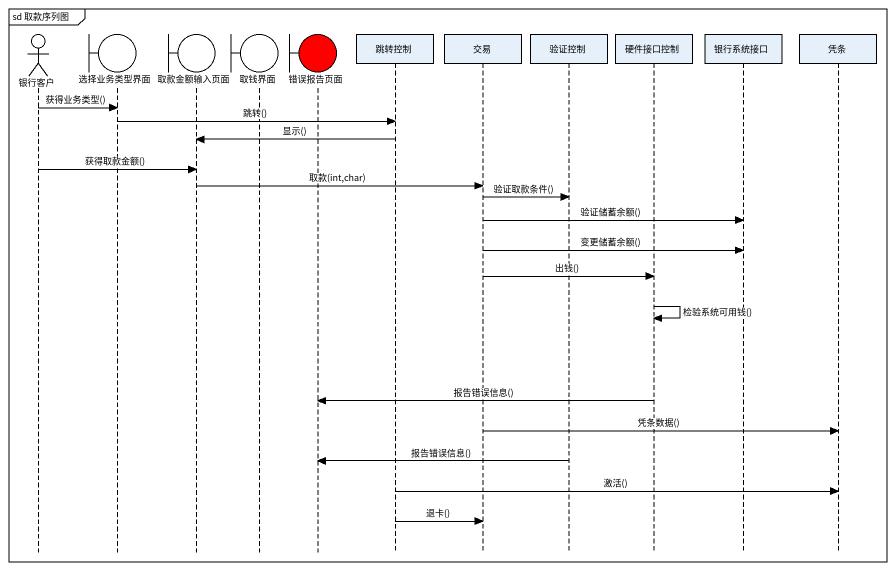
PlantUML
@startuml
mainframe sd 取款序列图
hide footbox
actor 银行客户
boundary 选择业务类型界面
boundary 取款金额输入页面
boundary 取钱界面
boundary 错误报告页面 #FF0000
participant 跳转控制
participant 交易
participant 验证控制
participant 硬件接口控制
participant 银行系统接口
participant 凭条

银行客户 -> 选择业务类型界面 : 获得业务类型()
选择业务类型界面 -> 跳转控制 : 跳转()
跳转控制 -> 取款金额输入页面 : 显示()
银行客户 -> 取款金额输入页面 : 获得取款金额()
取款金额输入页面 -> 交易 : 取款(int,char)
交易 -> 验证控制 : 验证取款条件()
交易 -> 银行系统接口 : 验证储蓄余额()
交易 -> 银行系统接口 : 变更储蓄余额()
交易 -> 硬件接口控制 : 出钱()
硬件接口控制 -> 硬件接口控制 : 检验系统可用钱()
硬件接口控制 -> 错误报告页面 : 报告错误信息()
交易 -> 凭条 : 凭条数据()
验证控制 -> 错误报告页面 : 报告错误信息()
跳转控制 -> 凭条 : 激活()
跳转控制 -> 交易 : 退卡()
@enduml
